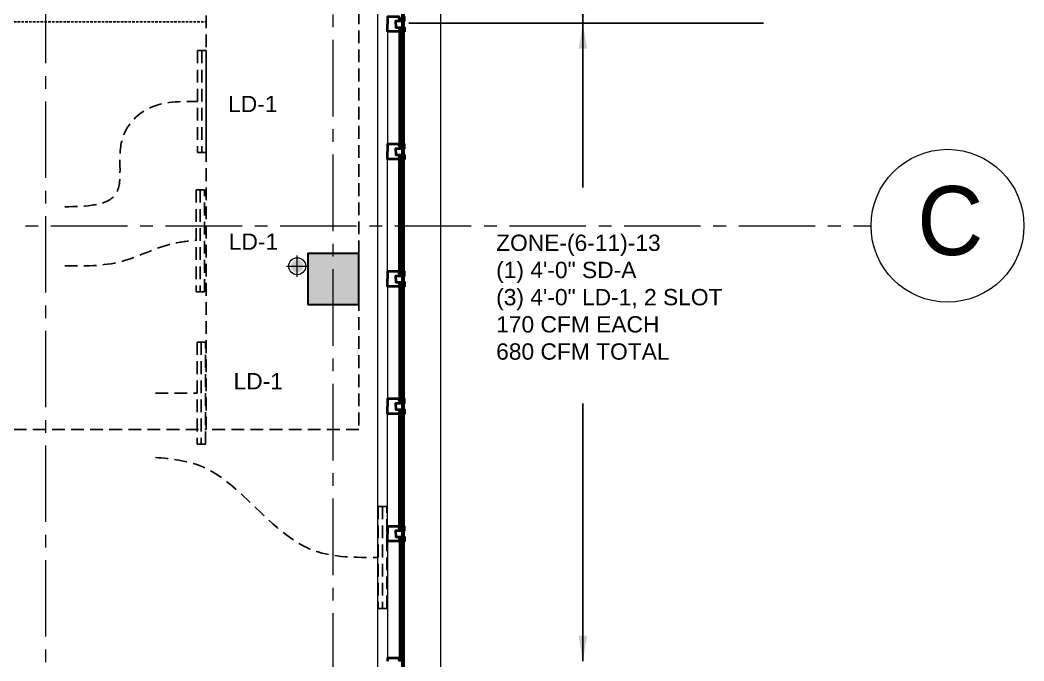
# Model space of a CAD drawing. Header units: inches. Extents: x -26012 to 27, y -3347 to 2082.
# Drawn here: x -21241.1 to -20768.2, y 162.2 to 464 of the extents above; entities that cross this region are included whole.
import ezdxf

# ---------------------------------------------------------------- set-up
doc = ezdxf.new("R2010")
doc.units = ezdxf.units.IN
doc.header["$LTSCALE"] = 48
doc.header["$MEASUREMENT"] = 0
for name, pattern in [('A_Column Grid$0$CENTER2', [1.125, 0.75, -0.125, 0.125, -0.125]), ('HIDDEN2', [0.1875, 0.125, -0.0625]), ('NB - 5th floor_plan$0$HIDDEN2', [0.1875, 0.125, -0.0625])]:
    doc.linetypes.add(name, pattern=pattern)
for name, color, linetype in [('A104$0$A-ANNO-PATT-4-12', 8, 'Continuous'), ('A104$0$A-COLS-COL4-12', 8, 'Continuous'), ('A104$0$A-FLOR-AWNG', 8, 'Continuous'), ('A104$0$A-FLOR-SLAB', 8, 'Continuous'), ('A104$0$A-FLOR-SLEEVE-4-12', 8, 'Continuous'), ('A104$0$A-GLAZ', 8, 'Continuous'), ('A104$0$A-GLAZ-CRNA', 8, 'Continuous'), ('A104$0$A-ROOF-LEAD-4-12', 8, 'Continuous'), ('A104$0$A-Roof-leader', 8, 'Continuous'), ('A104$0$C-PROP', 8, 'Continuous'), ('A_Column Grid$0$A-GRID-1D1-15', 8, 'A_Column Grid$0$CENTER2'), ('A_Column Grid$0$A-GRID-GRD1-12', 8, 'A_Column Grid$0$CENTER2'), ('A_Column Grid$0$A-GRID-GRD1-15', 8, 'A_Column Grid$0$CENTER2'), ('M-HVAC-anno', 6, 'Continuous'), ('M-HVAC-FUTR', 4, 'HIDDEN2'), ('M-HVAC-Term-Supp', 92, 'Continuous'), ('NB - 5th floor_plan$0$STCCOLS1', 1, 'NB - 5th floor_plan$0$HIDDEN2'), ('NB - 5th floor_plan$0$STDROPS', 1, 'NB - 5th floor_plan$0$HIDDEN2'), ('XREF', 8, 'Continuous')]:
    doc.layers.add(name, color=color, linetype=linetype)
doc.styles.add('A_Column Grid$0$Style-Arial', font='arial.ttf')
doc.styles.add('M08', font='arial.ttf', dxfattribs={"height": 7.68})
doc.styles.get("Standard").update_dxf_attribs({"font": 'simplex.shx'})
doc.dimstyles.new('STANDARD$7', dxfattribs={"dimtxt": 0.18, "dimasz": 0.125, "dimexe": 0.18, "dimexo": 0.06, "dimgap": 0.09, "dimtad": 0, "dimtih": 1, "dimtoh": 1, "dimdec": 4, "dimzin": 0, "dimdsep": 46, "dimtxsty": 'Standard', "dimcen": 0.09, "dimadec": 0, "dimazin": 0, "dimtfac": 1, "dimtdec": 4, "dimtofl": 0, "dimtmove": 0, "dimatfit": 3, "dimfxl": 1, "dimtolj": 1, "dimtzin": 0, "dimarcsym": 0})

# ---------------------------------------------------------------- blocks, each defined once
blk = doc.blocks.new('A104')
at = {"layer": 'A104$0$A-ROOF-LEAD-4-12', "lineweight": 13}
h = blk.add_hatch(color=256, dxfattribs=at)
edge = h.paths.add_edge_path()
edge.add_arc((-21110.52362211364, 348.0952028507662), 3, 0, 360)
at = {"layer": 'A104$0$A-Roof-leader', "lineweight": 13}
h = blk.add_hatch(color=256, dxfattribs=at)
edge = h.paths.add_edge_path()
edge.add_arc((-21110.52362211364, 348.0952028507662), 3, 0, 360)
at = {"layer": 'A104$0$A-ANNO-PATT-4-12', "lineweight": 30}
blk.add_solid([(-21105.52362212769, 330.0952028507662), (-21081.52362212769, 330.0952028507662), (-21105.52362212769, 354.0952028507662), (-21081.52362212769, 354.0952028507662)], dxfattribs=at)
at = {"layer": 'A104$0$A-COLS-COL4-12', "lineweight": 30}
blk.add_3dface([(-21105.52362212769, 330.0952028507662), (-21081.52362212769, 330.0952028507662), (-21081.52362212769, 354.0952028507662), (-21105.52362212769, 354.0952028507662)], dxfattribs=at)
at = {"layer": 'A104$0$A-FLOR-AWNG', "lineweight": 0}
blk.add_line((-21043.02364605272, 1560.001174646098), (-21043.02364605274, -35.90507535389735), dxfattribs=at)
at = {"layer": 'A104$0$A-FLOR-SLAB', "lineweight": 0, "flags": 128}
blk.add_lwpolyline([(-23869.27306754608, 1530.34749504837), (-21072.77392211724, 1530.344907071458), (-21072.77392211724, -6.154496974105343), (-22489.27361117521, -6.154496974106298), (-22489.27361091716, 53.84483676237799), (-22872.77363294808, 53.84483676237801), (-22872.77363293029, -6.154496971624019), (-24409.27195154976, -6.154496971624022)], dxfattribs=at)
at = {"layer": 'A104$0$A-FLOR-SLEEVE-4-12', "lineweight": 0}
for p, q in [((-21110.52362211364, 343.0952028507662), (-21110.52362211364, 353.0952028507662)), ((-21115.52362211364, 348.0952028507662), (-21105.52362211364, 348.0952028507662))]:
    blk.add_line(p, q, dxfattribs=at)
at = {"layer": 'A104$0$A-FLOR-SLEEVE-4-12', "lineweight": 13}
blk.add_circle((-21110.52362211364, 348.0952028507662), 4, dxfattribs=at)
at = {"layer": 'A104$0$A-GLAZ', "lineweight": 0}
for p, q in [((-21060.0239351225, -18.90515878295377), (-21060.02393512248, 1543.094924646097)), ((-21061.77393512249, 459.3455030259225), (-21061.77393512249, 404.8455030259228)), ((-21061.27393512249, 459.3455030259225), (-21061.27393512249, 404.8455030259228)), ((-21068.02393512249, 458.5955030259225), (-21068.02393512249, 405.5955030259228)), ((-21068.02393512249, 345.5960814057477), (-21068.02393512249, 398.5960814057474)), ((-21061.77393512249, 344.846081405747), (-21061.77393512249, 399.3460814057468)), ((-21061.27393512249, 344.846081405747), (-21061.27393512249, 399.3460814057468)), ((-21068.02393512249, 338.5960814057462), (-21068.02393512249, 285.5960814057464)), ((-21061.77393512249, 339.3460814057462), (-21061.77393512249, 284.8460814057464)), ((-21061.27393512249, 339.3460814057462), (-21061.27393512249, 284.8460814057464)), ((-21061.77393512249, 224.8466597855706), (-21061.77393512249, 279.3466597855704)), ((-21061.27393512249, 224.8466597855706), (-21061.27393512249, 279.3466597855704)), ((-21068.02393512249, 225.5966597855713), (-21068.02393512249, 278.5966597855711))]:
    blk.add_line(p, q, dxfattribs=at)
at = {"layer": 'A104$0$A-GLAZ', "lineweight": 40}
for p, q in [((-21062.27393512249, 459.3455030259225), (-21061.02393512249, 459.3455030259225)), ((-21062.27393512249, 459.3455030259225), (-21062.27393512249, 404.8455030259228)), ((-21061.02393512249, 459.3455030259225), (-21061.02393512249, 404.8455030259228)), ((-21062.27393512249, 404.8455030259228), (-21061.02393512249, 404.8455030259228)), ((-21062.27393512249, 344.846081405747), (-21062.27393512249, 399.346081405747)), ((-21062.27393512249, 399.346081405747), (-21061.02393512249, 399.3460814057468)), ((-21061.02393512249, 344.846081405747), (-21061.02393512249, 399.3460814057468)), ((-21062.27393512249, 344.846081405747), (-21061.02393512249, 344.846081405747)), ((-21062.27393512249, 339.3460814057462), (-21061.02393512249, 339.3460814057462)), ((-21062.27393512249, 339.3460814057462), (-21062.27393512249, 284.8460814057464)), ((-21061.02393512249, 339.3460814057462), (-21061.02393512249, 284.8460814057464)), ((-21062.27393512249, 284.8460814057464), (-21061.02393512249, 284.8460814057464)), ((-21062.27393512249, 224.8466597855706), (-21062.27393512249, 279.3466597855706)), ((-21062.27393512249, 279.3466597855706), (-21061.02393512249, 279.3466597855704)), ((-21061.02393512249, 224.8466597855706), (-21061.02393512249, 279.3466597855704)), ((-21062.27393512249, 224.8466597855706), (-21061.02393512249, 224.8466597855706))]:
    blk.add_line(p, q, dxfattribs=at)
at = {"layer": 'A104$0$A-GLAZ', "lineweight": 40, "flags": 128}
for points in [[(-21064.02393512249, 462.0952138360116), (-21064.02393512249, 463.5955030259233), (-21060.02393512249, 463.5955030259233), (-21060.02393512249, 465.5955030259233), (-21060.77393512249, 465.5955030259233), (-21060.77393512249, 464.5955030259233), (-21062.52393512249, 464.5955030259233), (-21062.52393512249, 465.5955030259233), (-21068.02393512249, 465.595503025924), (-21068.02393512249, 462.0952138360123)], [(-21064.02393512249, 462.0957922158342), (-21064.02393512249, 460.5955030259225), (-21060.02393512249, 460.5955030259225), (-21060.02393512249, 458.5955030259225), (-21060.77393512249, 458.5955030259225), (-21060.77393512249, 459.5955030259225), (-21062.52393512249, 459.5955030259225), (-21062.52393512249, 458.5955030259225), (-21068.02393512249, 458.5955030259225), (-21068.02393512249, 462.0957922158342)], [(-21064.02393512249, 402.0957922158358), (-21064.02393512249, 403.5955030259241), (-21060.02393512249, 403.5955030259237), (-21060.02393512249, 405.5955030259223), (-21060.77393512249, 405.5955030259228), (-21060.77393512249, 404.5955030259228), (-21062.52393512249, 404.5955030259228), (-21062.52393512249, 405.5955030259228), (-21068.02393512249, 405.5955030259228), (-21068.02393512249, 402.0957922158358)], [(-21064.02393512249, 402.0957922158358), (-21064.02393512249, 400.5960814057474), (-21060.02393512249, 400.5960814057468), (-21060.02393512249, 398.5960814057468), (-21060.77393512249, 398.5960814057468), (-21060.77393512249, 399.5960814057468), (-21062.52393512249, 399.596081405747), (-21062.52393512249, 398.596081405747), (-21068.02393512249, 398.5960814057474), (-21068.02393512249, 402.0957922158358)], [(-21064.02393512249, 342.0957922158353), (-21064.02393512249, 343.596081405747), (-21060.02393512249, 343.596081405747), (-21060.02393512249, 345.596081405747), (-21060.77393512249, 345.596081405747), (-21060.77393512249, 344.596081405747), (-21062.52393512249, 344.596081405747), (-21062.52393512249, 345.596081405747), (-21068.02393512249, 345.5960814057477), (-21068.02393512249, 342.095792215836)], [(-21064.02393512249, 342.0963705956578), (-21064.02393512249, 340.5960814057462), (-21060.02393512249, 340.5960814057462), (-21060.02393512249, 338.5960814057462), (-21060.77393512249, 338.5960814057462), (-21060.77393512249, 339.5960814057462), (-21062.52393512249, 339.5960814057462), (-21062.52393512249, 338.5960814057462), (-21068.02393512249, 338.5960814057462), (-21068.02393512249, 342.0963705956578)], [(-21064.02393512249, 282.0963705956594), (-21064.02393512249, 283.5960814057478), (-21060.02393512249, 283.5960814057473), (-21060.02393512249, 285.596081405746), (-21060.77393512249, 285.5960814057464), (-21060.77393512249, 284.5960814057464), (-21062.52393512249, 284.5960814057464), (-21062.52393512249, 285.5960814057464), (-21068.02393512249, 285.5960814057464), (-21068.02393512249, 282.0963705956594)], [(-21064.02393512249, 282.0963705956594), (-21064.02393512249, 280.5966597855711), (-21060.02393512249, 280.5966597855704), (-21060.02393512249, 278.5966597855704), (-21060.77393512249, 278.5966597855704), (-21060.77393512249, 279.5966597855704), (-21062.52393512249, 279.5966597855706), (-21062.52393512249, 278.5966597855706), (-21068.02393512249, 278.5966597855711), (-21068.02393512249, 282.0963705956594)], [(-21064.02393512249, 222.096370595659), (-21064.02393512249, 223.5966597855706), (-21060.02393512249, 223.5966597855706), (-21060.02393512249, 225.5966597855706), (-21060.77393512249, 225.5966597855706), (-21060.77393512249, 224.5966597855706), (-21062.52393512249, 224.5966597855706), (-21062.52393512249, 225.5966597855706), (-21068.02393512249, 225.5966597855713), (-21068.02393512249, 222.0963705956596)]]:
    blk.add_lwpolyline(points, dxfattribs=at)
at = {"layer": 'A104$0$A-GLAZ-CRNA', "lineweight": 0}
for p, q in [((-21068.02393512249, 218.5960814057472), (-21068.0239351225, 163.4710814057473)), ((-21061.77393512249, 219.3460814057473), (-21061.7739351225, 162.7205030259242)), ((-21061.27393512249, 219.3460814057473), (-21061.2739351225, 162.7205030259242))]:
    blk.add_line(p, q, dxfattribs=at)
at = {"layer": 'A104$0$A-GLAZ-CRNA', "lineweight": 30}
for p, q in [((-21062.27393512249, 219.3460814057473), (-21061.02393512249, 219.3460814057473)), ((-21062.27393512249, 219.3460814057473), (-21062.2739351225, 162.7205030259242)), ((-21061.02393512249, 219.3460814057473), (-21061.0239351225, 162.7205030259242))]:
    blk.add_line(p, q, dxfattribs=at)
at = {"layer": 'A104$0$A-GLAZ-CRNA', "lineweight": 40}
for p, q in [((-21062.2739351225, 162.7205030259242), (-21061.0239351225, 162.7205030259242)), ((-21061.0239351225, 162.4705030259242), (-21061.0239351225, 162.3455030259242))]:
    blk.add_line(p, q, dxfattribs=at)
at = {"layer": 'A104$0$A-GLAZ-CRNA', "lineweight": 40, "flags": 128}
for points in [[(-21064.02393512249, 222.0957922158355), (-21064.02393512249, 220.5960814057472), (-21060.02393512249, 220.5960814057473), (-21060.02393512249, 218.5960814057472), (-21060.77393512249, 218.5960814057472), (-21060.77393512249, 219.5960814057473), (-21062.52393512249, 219.5960814057471), (-21062.52393512249, 218.5960814057471), (-21068.02393512249, 218.5960814057472), (-21068.02393512249, 222.0957922158355)], [(-21061.6176851225, 162.0955030259242), (-21061.6176851225, 162.3455030259242), (-21061.0239351225, 162.3455030259242), (-21061.0239351225, 162.4705030259242), (-21062.5239351225, 162.470503025924), (-21062.5239351225, 163.4705030259241), (-21068.0239351225, 163.4710814057473), (-21068.0239351225, 162.0960814057473)]]:
    blk.add_lwpolyline(points, dxfattribs=at)
at = {"layer": 'A104$0$A-GLAZ-CRNA', "lineweight": 40}
blk.add_arc((-21060.8989351225, 162.5955030259242), 0.1767766952980863, 134.9999999998258, 224.9999999998162, dxfattribs=at)
at = {"layer": 'A104$0$C-PROP', "lineweight": 40, "flags": 128}
blk.add_lwpolyline([(-25004.54371020464, -676.9040772026252), (-24022.02391113202, 1542.094997091129), (-21061.02391113202, 1542.094997091129), (-21061.02391113202, -676.9042077866465)], dxfattribs=at)
blk = doc.blocks.new('NB - 5th floor_plan')
at = {"layer": 'NB - 5th floor_plan$0$STCCOLS1', "color": 1, "linetype": 'NB - 5th floor_plan$0$HIDDEN2'}
blk.add_lwpolyline([(-21105.52391113202, 354.0952028507663), (-21081.52391113202, 354.0952028507663), (-21081.52391113202, 330.0952028507663), (-21105.52391113202, 330.0952028507663)], close=True, dxfattribs=at)
at = {"layer": 'NB - 5th floor_plan$0$STDROPS', "color": 1, "linetype": 'NB - 5th floor_plan$0$HIDDEN2', "ltscale": 0.2}
blk.add_line((-21361.02362199828, 463.2094702973186), (-21153.52391105932, 463.2094702973186), dxfattribs=at)
at = {"layer": 'NB - 5th floor_plan$0$STDROPS', "color": 1, "linetype": 'NB - 5th floor_plan$0$HIDDEN2'}
blk.add_line((-21361.02362199828, 271.2094702973191), (-21153.52391105932, 271.2094702973191), dxfattribs=at)
blk.add_lwpolyline([(-21081.52391113202, 271.2094702973191), (-21153.47391094773, 271.2094702973191), (-21153.47391094773, 999.1574136608538), (-21081.52391113202, 999.1574136608539)], close=True, dxfattribs=at)
blk = doc.blocks.new('A_Column Grid')
at = {"layer": 'A_Column Grid$0$A-GRID-1D1-15', "linetype": 'Continuous', "lineweight": 13}
blk.add_circle((-20804.23200635486, 367.1574136608535), 36, dxfattribs=at)
at = {"layer": 'A_Column Grid$0$A-GRID-GRD1-12', "lineweight": 0}
blk.add_line((-21093.52391113202, -67.32637161379375), (-21093.52391113202, 1549.415900231745), dxfattribs=at)
at = {"layer": 'A_Column Grid$0$A-GRID-GRD1-15', "lineweight": 0}
for p, q in [((-21229.02362203525, 1667.665908221517), (-21229.02362194211, -2700.907190502515)), ((-21061.02362183126, -2700.907190502514), (-21061.02362206226, 1666.873539052935)), ((-24358.52662407622, 367.1574136608535), (-20840.23200635486, 367.1574136608535))]:
    blk.add_line(p, q, dxfattribs=at)
at = {"layer": 'A_Column Grid$0$A-GRID-1D1-15', "linetype": 'Continuous', "lineweight": 13, "style": 'A_Column Grid$0$Style-Arial', "width": 0.95}
blk.add_text('C', height=32.49999999999999, dxfattribs=at).set_placement((-20818.5040347938, 353.3679096086453))
blk = doc.blocks.new('SD-A')
at = {"layer": 'M-HVAC-FUTR'}
for p, q in [((2473.340709240505, 316.577703825069), (2425.340709240505, 316.577703825069)), ((2425.340709240505, 316.577703825069), (2425.340709240505, 312.5777038250708)), ((2473.340709240505, 314.5777038250708), (2425.340709240505, 314.5777038250708)), ((2425.340709240505, 312.5777038250708), (2473.340709240505, 312.5777038250708)), ((2473.340709240505, 312.5777038250708), (2473.340709240505, 316.577703825069))]:
    blk.add_line(p, q, dxfattribs=at)

msp = doc.modelspace()

# ---------------------------------------------------------------- linework, layer by layer
at = {"layer": 'M-HVAC-anno'}
msp.add_line((-21057.87687285923, 462.5955331422629), (-20890.82451719284, 462.5955227836337), dxfattribs=at)
at = {"layer": 'M-HVAC-FUTR'}
for points in [[(-21220.01456183907, 376.050282504213), (-21196.09611798856, 381.9147332034608), (-21192.98073678749, 407.7962523062366), (-21180.47687220651, 422.4382481635184), (-21157.47391094773, 425.6721901409583)], [(-21220.01456183907, 348.2650380388949), (-21193.33553362948, 350.3460688479827), (-21169.25115292874, 358.7090581329685), (-21158.17141686198, 360.3355343798539)], [(-21177.3304905589, 288.3166882605328), (-21157.72242207556, 288.3166882605328), (-21157.72242207556, 288.3166882605329, 2.9814706044861e-05)], [(-21177.3304905589, 258.072052445219), (-21155.72608880672, 253.9105014706818), (-21135.99945271901, 239.9825206886162), (-21102.45511980048, 214.1275027278887), (-21072.32661190473, 210.9861420633897, 0.001653210731184832)]]:
    msp.add_spline(points, degree=3, dxfattribs=at)

# ---------------------------------------------------------------- block references
at = {"layer": 'M-HVAC-Term-Supp', "rotation": 89.99999999999999}
for p in [(-20840.89620712266, -2023.668519099547), (-20841.59371303692, -2089.293012174572), (-20841.1447182505, -2161.024020979972), (-20755.74890807966, -2238.354567177115, 0.001653210731184832)]:
    msp.add_blockref('SD-A', p, dxfattribs=at)
at = {"layer": 'XREF'}
for name in ['A_Column Grid', 'A104', 'NB - 5th floor_plan']:
    msp.add_blockref(name, (0, 0), dxfattribs=at)

# ---------------------------------------------------------------- texts
at = {"layer": 'M-HVAC-anno', "char_height": 7.68, "attachment_point": 1, "style": 'M08'}
for s, insert, width in [('LD-1', (-21143.07540143743, 428.3494877804142), 88.28678353330642), ('LD-1', (-21142.75524744088, 363.5106545266126), 88.28678353330642), ('ZONE-(6-11)-13\\P(1) 4\'-0" SD-A\\P(3) 4\'-0" LD-1, 2 SLOT\\P170 CFM EACH\\P680 CFM TOTAL', (-21016.82202287466, 362.9870776683514), 110.9577485230412), ('LD-1', (-21140.511592032, 297.7980353416597), 88.28678353330642)]:
    msp.add_mtext(s, dxfattribs=dict(at, insert=insert, width=width))

# ---------------------------------------------------------------- leaders
at = {"layer": 'M-HVAC-anno'}
for points in [[(-20975.96731466024, 462.595528063192), (-20975.95174101472, 565.9201184904487)], [(-20975.9673148932, 462.5966831677804), (-20975.95169776766, 385.1598494953141)], [(-20975.9862677598, 162.0949238530122), (-20975.95169776766, 283.423471091126)]]:
    msp.add_leader(points, dimstyle='STANDARD$7', override={"dimscale": 96, "dimgap": 0.09, "dimtad": 0}, dxfattribs=at)

doc.saveas('drawing.dxf')
